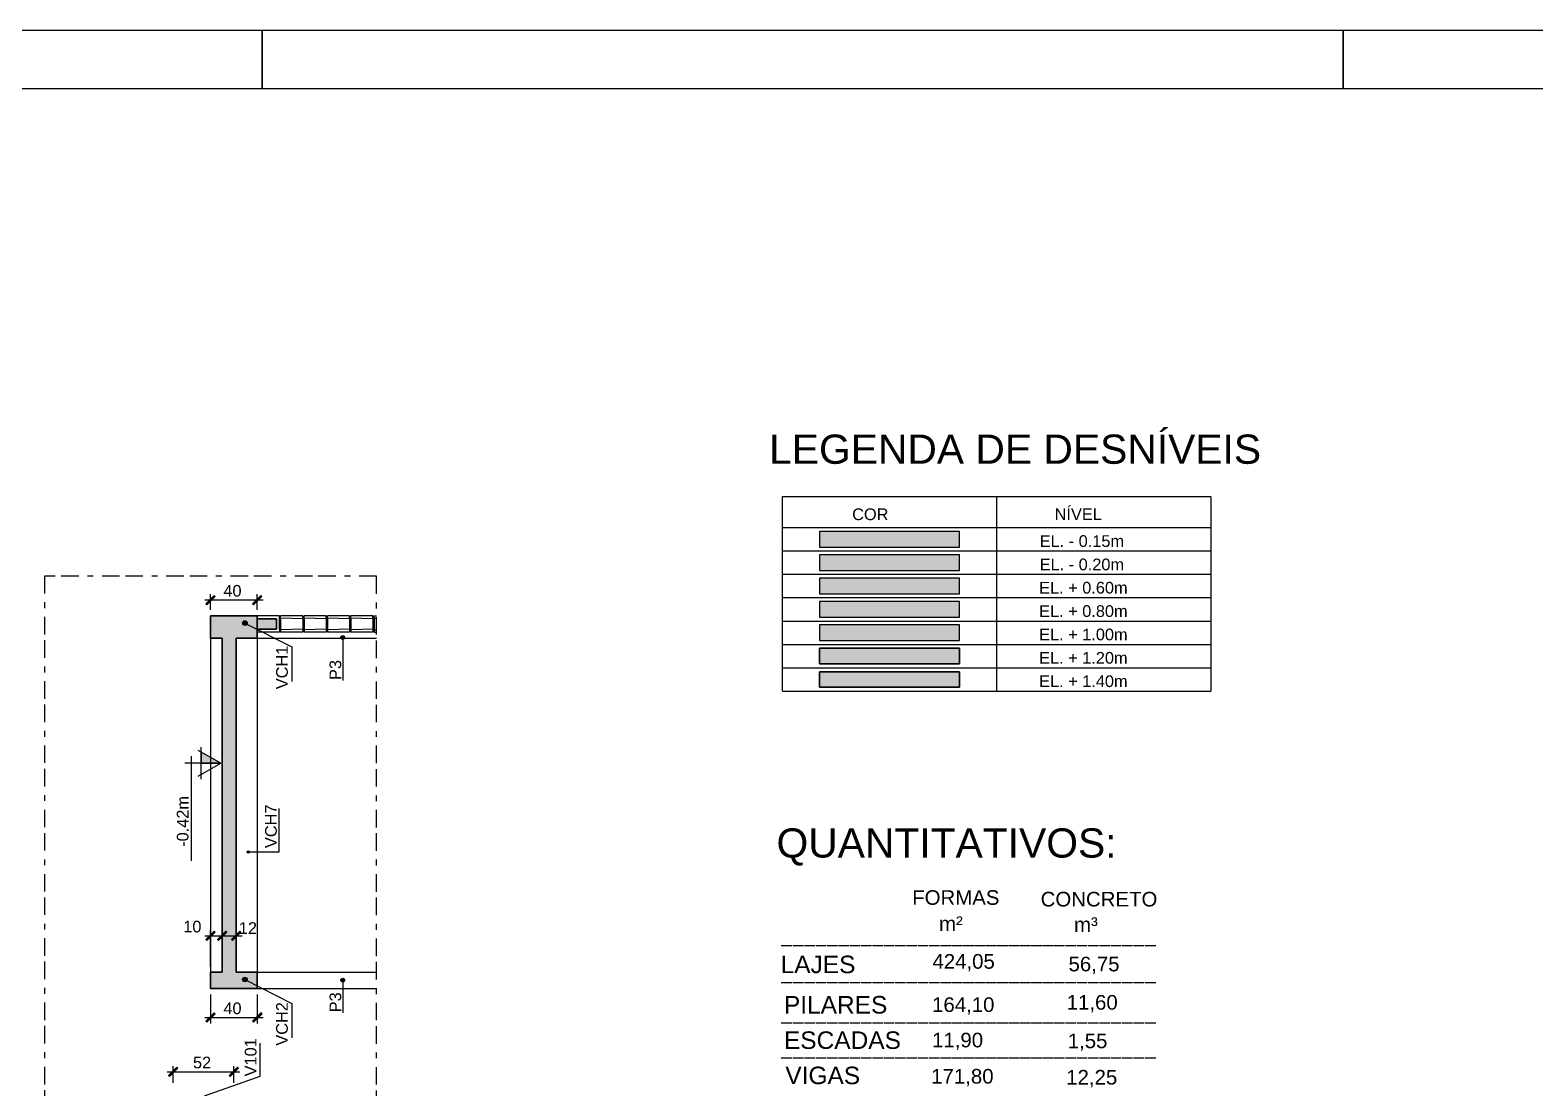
# Model space of a CAD drawing. Extents: x 0 to 119, y 0 to 84.
# Drawn here: x 59.43 to 85.18, y 66 to 84.1 of the extents above; entities that cross this region are included whole.
import ezdxf

# ---------------------------------------------------------------- set-up
doc = ezdxf.new("R2010")
doc.units = 0
doc.linetypes.add('ESTILO_TQS_0003', pattern=[0.92, 0.3, -0.15, 0.02, -0.15, 0.3])
for name, color, linetype in [('1', 1, 'CONTINUOUS'), ('16', 10, 'CONTINUOUS'), ('18', 131, 'CONTINUOUS'), ('2', 2, 'CONTINUOUS'), ('20', 241, 'CONTINUOUS'), ('4', 4, 'CONTINUOUS'), ('45', 107, 'CONTINUOUS'), ('47', 71, 'CONTINUOUS'), ('5', 5, 'CONTINUOUS'), ('50', 171, 'CONTINUOUS'), ('53', 21, 'CONTINUOUS'), ('7', 7, 'CONTINUOUS'), ('8', 8, 'CONTINUOUS')]:
    doc.layers.add(name, color=color, linetype=linetype)
doc.styles.add('TQS_ARIAL', font='arial.ttf')

msp = doc.modelspace()

# ---------------------------------------------------------------- linework, layer by layer
at = {"layer": '1', "linetype": 'CONTINUOUS'}
for p, q in [((72.302781, 76.12018), (79.636041, 76.12018)), ((72.302781, 72.786868), (72.302781, 76.12018)), ((75.969411, 76.12018), (75.969411, 75.586846)), ((79.636041, 76.12018), (79.636041, 72.786868)), ((72.302781, 75.586862), (79.636041, 75.586862)), ((75.969411, 75.586846), (75.969411, 72.786868)), ((72.302781, 75.186857), (79.636041, 75.186857)), ((75.969411, 75.186857), (75.969411, 75.186857)), ((72.302781, 74.786852), (79.636041, 74.786852)), ((62.513702, 74.1764), (62.513702, 74.444127)), ((63.313702, 74.1764), (63.313702, 74.444127)), ((63.413702, 74.344127), (62.413702, 74.344127)), ((72.302781, 74.386846), (79.636041, 74.386846)), ((63.313702, 74.036223), (63.313702, 73.8365)), ((63.313702, 74.036223), (63.313702, 73.8365)), ((63.313702, 74.036223), (63.313702, 73.8365)), ((63.313702, 74.036223), (63.313702, 73.8365)), ((63.313702, 74.036223), (63.313702, 73.8365)), ((63.313702, 74.036223), (63.313702, 73.8365)), ((63.313702, 74.036223), (63.313702, 73.8365)), ((63.713702, 74.036223), (63.713702, 73.8365)), ((63.713702, 74.036223), (63.713702, 73.8365)), ((63.713702, 74.036223), (63.713702, 73.8365)), ((63.713702, 74.036223), (63.713702, 73.8365)), ((63.713702, 74.036223), (63.713702, 73.8365)), ((63.713702, 74.036223), (63.713702, 73.8365)), ((63.713702, 74.036223), (63.713702, 73.8365)), ((64.093702, 74.0264), (64.093702, 73.8464)), ((64.093702, 74.0264), (64.093702, 73.8464)), ((64.113702, 74.036223), (64.113702, 73.8365)), ((64.113702, 74.036223), (64.113702, 73.8365)), ((64.113702, 74.036223), (64.113702, 73.8365)), ((64.113702, 74.036223), (64.113702, 73.8365)), ((64.113702, 74.036223), (64.113702, 73.8365)), ((64.113702, 74.036223), (64.113702, 73.8365)), ((64.113702, 74.036223), (64.113702, 73.8365)), ((64.493702, 74.0264), (64.493702, 73.8464)), ((64.493702, 74.0264), (64.493702, 73.8464)), ((64.513702, 74.036223), (64.513702, 73.8365)), ((64.513702, 74.036223), (64.513702, 73.8365)), ((64.513702, 74.036223), (64.513702, 73.8365)), ((64.513702, 74.036223), (64.513702, 73.8365)), ((64.513702, 74.036223), (64.513702, 73.8365)), ((64.513702, 74.036223), (64.513702, 73.8365)), ((64.513702, 74.036223), (64.513702, 73.8365)), ((64.893702, 74.0264), (64.893702, 73.8464)), ((64.893702, 74.0264), (64.893702, 73.8464)), ((64.913702, 74.036223), (64.913702, 73.8365)), ((64.913702, 74.036223), (64.913702, 73.8365)), ((64.913702, 74.036223), (64.913702, 73.8365)), ((64.913702, 74.036223), (64.913702, 73.8365)), ((64.913702, 74.036223), (64.913702, 73.8365)), ((64.913702, 74.036223), (64.913702, 73.8365)), ((64.913702, 74.036223), (64.913702, 73.8365)), ((65.293702, 74.0264), (65.293702, 73.8464)), ((65.293702, 74.0264), (65.293702, 73.8464)), ((65.313702, 74.036223), (65.313702, 73.8365)), ((65.313702, 74.036223), (65.313702, 73.8365)), ((65.313702, 74.036223), (65.313702, 73.8365)), ((65.313702, 74.036223), (65.313702, 73.8365)), ((65.313702, 74.036223), (65.313702, 73.8365)), ((65.313702, 74.036223), (65.313702, 73.8365)), ((65.313702, 74.036223), (65.313702, 73.8365)), ((72.302781, 73.986852), (79.636041, 73.986852)), ((62.513702, 73.6964), (62.513702, 67.9764)), ((63.313702, 73.6964), (63.313702, 67.9764)), ((64.780178, 73.6964), (64.780178, 72.968844)), ((72.302781, 73.586857), (79.636041, 73.586857)), ((72.302781, 73.586857), (79.636041, 73.586857)), ((72.302781, 73.186862), (79.636041, 73.186862)), ((72.302781, 72.786868), (79.636041, 72.786868)), ((62.413702, 68.59785), (62.813702, 68.59785)), ((62.513702, 68.0764), (62.513702, 68.69785)), ((62.613702, 68.59785), (63.053702, 68.59785)), ((62.713702, 68.454089), (62.713702, 68.69785)), ((62.713702, 68.554089), (62.713702, 68.69785)), ((62.953702, 68.548346), (62.953702, 68.69785)), ((64.780178, 67.832714), (64.780178, 67.281601)), ((62.513702, 67.5964), (62.513702, 67.099786)), ((63.313702, 67.5964), (63.313702, 67.099786)), ((62.413702, 67.199786), (63.413702, 67.199786)), ((61.773702, 66.271797), (63.013702, 66.271797)), ((61.873702, 66.086398), (61.873702, 66.371797)), ((62.913702, 66.086398), (62.913702, 66.371797))]:
    msp.add_line(p, q, dxfattribs=at)
for points in [[(44.900085, 84.100046), (63.400085, 84.100046), (63.400085, 83.100046), (63.400085, 84.100046), (81.900085, 84.100046), (81.900085, 83.100046), (81.900085, 84.100046), (100.400085, 84.100046), (100.400085, 83.100046), (100.400085, 84.100046), (118.900085, 84.100046), (118.900085, 59.400046), (117.900085, 59.400046), (118.900085, 59.400046), (118.900085, 29.700046)], [(72.936108, 75.253529), (75.336084, 75.253529), (75.336084, 75.520192), (72.936108, 75.520192), (72.936108, 75.253529)], [(72.936108, 74.853524), (75.336084, 74.853524), (75.336084, 75.120187), (72.936108, 75.120187), (72.936108, 74.853524)], [(72.936108, 74.453524), (75.336084, 74.453524), (75.336084, 74.720187), (72.936108, 74.720187), (72.936108, 74.453524)], [(62.575585, 74.423688), (62.432679, 74.280782), (62.450357, 74.263105), (62.593262, 74.40601), (62.575585, 74.423688)], [(63.375585, 74.423688), (63.232679, 74.280782), (63.250357, 74.263105), (63.393262, 74.40601), (63.375585, 74.423688)], [(72.936108, 74.053529), (75.336084, 74.053529), (75.336084, 74.320192), (72.936108, 74.320192), (72.936108, 74.053529)], [(63.101417, 73.952318), (63.904636, 73.54295), (63.904636, 72.951341)], [(63.313702, 74.0264), (63.643702, 74.0264), (63.643702, 73.846434), (63.313697, 73.8464)], [(72.936108, 73.653535), (75.336084, 73.653535), (75.336084, 73.920197), (72.936108, 73.920197), (72.936108, 73.653535)], [(72.936108, 73.25354), (75.336084, 73.25354), (75.336084, 73.520203), (72.936108, 73.520203), (72.936108, 73.25354)], [(72.936108, 72.853545), (75.336084, 72.853545), (75.336084, 73.120208), (72.936108, 73.120208), (72.936108, 72.853545)], [(62.688188, 71.552703), (62.354855, 71.74191), (62.354855, 71.552995), (62.688188, 71.552703)], [(63.167752, 70.036527), (63.69114, 70.036527), (63.69114, 70.777994)], [(62.451819, 68.51829), (62.594724, 68.661195), (62.577047, 68.678873), (62.434141, 68.535967), (62.451819, 68.51829)], [(62.651819, 68.51829), (62.794724, 68.661195), (62.777047, 68.678873), (62.634141, 68.535967), (62.651819, 68.51829)], [(62.651819, 68.51829), (62.794724, 68.661195), (62.777047, 68.678873), (62.634141, 68.535967), (62.651819, 68.51829)], [(62.891819, 68.51829), (63.034724, 68.661195), (63.017047, 68.678873), (62.874141, 68.535967), (62.891819, 68.51829)], [(63.101417, 67.852318), (63.904636, 67.44295), (63.904636, 66.851341)], [(62.451819, 67.120226), (62.594724, 67.263131), (62.577047, 67.280809), (62.434141, 67.137903), (62.451819, 67.120226)], [(63.251819, 67.120226), (63.394724, 67.263131), (63.377047, 67.280809), (63.234141, 67.137903), (63.251819, 67.120226)], [(62.408178, 65.858569), (63.36102, 66.198767), (63.36102, 66.764779)], [(61.811819, 66.192236), (61.954724, 66.335142), (61.937047, 66.35282), (61.794141, 66.209914), (61.811819, 66.192236)], [(62.851819, 66.192236), (62.994724, 66.335142), (62.977047, 66.35282), (62.834141, 66.209914), (62.851819, 66.192236)]]:
    msp.add_lwpolyline(points, dxfattribs=at)
for centre, radius in [((63.101417, 73.952318), 0.04), ((64.776203, 73.704643), 0.031774), ((63.160923, 70.033443), 0.018599), ((63.101417, 67.852318), 0.04), ((64.776203, 67.840957), 0.031774)]:
    msp.add_circle(centre, radius, dxfattribs=at)
for points in [[(62.575585, 74.423688), (62.432679, 74.280782), (62.450357, 74.263105)], [(62.575585, 74.423688), (62.450357, 74.263105), (62.593262, 74.40601)], [(62.575585, 74.423688), (62.593262, 74.40601), (62.575585, 74.423688)], [(63.375585, 74.423688), (63.232679, 74.280782), (63.250357, 74.263105)], [(63.375585, 74.423688), (63.250357, 74.263105), (63.393262, 74.40601)], [(63.375585, 74.423688), (63.393262, 74.40601), (63.375585, 74.423688)], [(63.141417, 73.952318), (63.081417, 73.986959), (63.063829, 73.965999)], [(63.141417, 73.952318), (63.063829, 73.965999), (63.063829, 73.938637)], [(63.141417, 73.952318), (63.063829, 73.938637), (63.081417, 73.917677)], [(63.141417, 73.952318), (63.108363, 73.991711), (63.081417, 73.986959)], [(63.141417, 73.952318), (63.081417, 73.917677), (63.108363, 73.912926)], [(63.141417, 73.952318), (63.132059, 73.97803), (63.108363, 73.991711)], [(63.141417, 73.952318), (63.108363, 73.912926), (63.132059, 73.926607)], [(63.141417, 73.952318), (63.132059, 73.926607), (63.141417, 73.952318)], [(64.807978, 73.704643), (64.760316, 73.73216), (64.746345, 73.71551)], [(64.807978, 73.704643), (64.746345, 73.71551), (64.746345, 73.693775)], [(64.807978, 73.704643), (64.746345, 73.693775), (64.760316, 73.677125)], [(64.807978, 73.704643), (64.781721, 73.735934), (64.760316, 73.73216)], [(64.807978, 73.704643), (64.760316, 73.677125), (64.781721, 73.673351)], [(64.807978, 73.704643), (64.800544, 73.725067), (64.781721, 73.735934)], [(64.807978, 73.704643), (64.781721, 73.673351), (64.800544, 73.684218)], [(64.807978, 73.704643), (64.800544, 73.684218), (64.807978, 73.704643)], [(62.688188, 71.552703), (62.354855, 71.74191), (62.354855, 71.552995)], [(62.688188, 71.552703), (62.354855, 71.552995), (62.688188, 71.552703)], [(63.179522, 70.033443), (63.151624, 70.04955), (63.143446, 70.039804)], [(63.179522, 70.033443), (63.143446, 70.039804), (63.143446, 70.027082)], [(63.179522, 70.033443), (63.143446, 70.027082), (63.151624, 70.017336)], [(63.179522, 70.033443), (63.164153, 70.051759), (63.151624, 70.04955)], [(63.179522, 70.033443), (63.151624, 70.017336), (63.164153, 70.015127)], [(63.179522, 70.033443), (63.17517, 70.045398), (63.164153, 70.051759)], [(63.179522, 70.033443), (63.164153, 70.015127), (63.17517, 70.021488)], [(63.179522, 70.033443), (63.17517, 70.021488), (63.179522, 70.033443)], [(62.451819, 68.51829), (62.577047, 68.678873), (62.434141, 68.535967)], [(62.451819, 68.51829), (62.434141, 68.535967), (62.451819, 68.51829)], [(62.451819, 68.51829), (62.594724, 68.661195), (62.577047, 68.678873)], [(62.651819, 68.51829), (62.777047, 68.678873), (62.634141, 68.535967)], [(62.651819, 68.51829), (62.777047, 68.678873), (62.634141, 68.535967)], [(62.651819, 68.51829), (62.634141, 68.535967), (62.651819, 68.51829)], [(62.651819, 68.51829), (62.634141, 68.535967), (62.651819, 68.51829)], [(62.651819, 68.51829), (62.794724, 68.661195), (62.777047, 68.678873)], [(62.651819, 68.51829), (62.794724, 68.661195), (62.777047, 68.678873)], [(62.891819, 68.51829), (63.017047, 68.678873), (62.874141, 68.535967)], [(62.891819, 68.51829), (62.874141, 68.535967), (62.891819, 68.51829)], [(62.891819, 68.51829), (63.034724, 68.661195), (63.017047, 68.678873)], [(63.141417, 67.852318), (63.081417, 67.886959), (63.063829, 67.865999)], [(63.141417, 67.852318), (63.063829, 67.865999), (63.063829, 67.838637)], [(63.141417, 67.852318), (63.063829, 67.838637), (63.081417, 67.817677)], [(63.141417, 67.852318), (63.108363, 67.891711), (63.081417, 67.886959)], [(63.141417, 67.852318), (63.081417, 67.817677), (63.108363, 67.812926)], [(63.141417, 67.852318), (63.132059, 67.87803), (63.108363, 67.891711)], [(63.141417, 67.852318), (63.108363, 67.812926), (63.132059, 67.826607)], [(63.141417, 67.852318), (63.132059, 67.826607), (63.141417, 67.852318)], [(64.807978, 67.840957), (64.760316, 67.868474), (64.746345, 67.851824)], [(64.807978, 67.840957), (64.746345, 67.851824), (64.746345, 67.830089)], [(64.807978, 67.840957), (64.746345, 67.830089), (64.760316, 67.813439)], [(64.807978, 67.840957), (64.781721, 67.872248), (64.760316, 67.868474)], [(64.807978, 67.840957), (64.760316, 67.813439), (64.781721, 67.809665)], [(64.807978, 67.840957), (64.800544, 67.861381), (64.781721, 67.872248)], [(64.807978, 67.840957), (64.781721, 67.809665), (64.800544, 67.820533)], [(64.807978, 67.840957), (64.800544, 67.820533), (64.807978, 67.840957)], [(62.451819, 67.120226), (62.577047, 67.280809), (62.434141, 67.137903)], [(62.451819, 67.120226), (62.594724, 67.263131), (62.577047, 67.280809)], [(63.251819, 67.120226), (63.377047, 67.280809), (63.234141, 67.137903)], [(63.251819, 67.120226), (63.394724, 67.263131), (63.377047, 67.280809)], [(62.451819, 67.120226), (62.434141, 67.137903), (62.451819, 67.120226)], [(63.251819, 67.120226), (63.234141, 67.137903), (63.251819, 67.120226)], [(61.811819, 66.192236), (61.937047, 66.35282), (61.794141, 66.209914)], [(61.811819, 66.192236), (61.794141, 66.209914), (61.811819, 66.192236)], [(61.811819, 66.192236), (61.954724, 66.335142), (61.937047, 66.35282)], [(62.851819, 66.192236), (62.977047, 66.35282), (62.834141, 66.209914)], [(62.851819, 66.192236), (62.834141, 66.209914), (62.851819, 66.192236)], [(62.851819, 66.192236), (62.994724, 66.335142), (62.977047, 66.35282)]]:
    msp.add_solid(points, dxfattribs=at)
at = {"layer": '16', "linetype": 'CONTINUOUS'}
msp.add_lwpolyline([(72.936108, 73.120208), (75.336084, 73.120208), (75.336084, 72.853545), (72.936108, 72.853545), (72.936108, 73.120208)], dxfattribs=at)
for points in [[(72.936108, 73.120208), (75.336084, 73.120208), (75.336084, 72.853545)], [(72.936108, 73.120208), (75.336084, 72.853545), (72.936108, 72.853545)], [(72.936108, 73.120208), (72.936108, 72.853545), (72.936108, 73.120208)]]:
    msp.add_solid(points, dxfattribs=at)
at = {"layer": '18', "linetype": 'CONTINUOUS'}
msp.add_lwpolyline([(72.936108, 74.320192), (72.936108, 74.053529), (75.336084, 74.053529), (75.336084, 74.320192), (72.936108, 74.320192)], dxfattribs=at)
for points in [[(72.936108, 74.320192), (72.936108, 74.053529), (75.336084, 74.053529)], [(72.936108, 74.320192), (75.336084, 74.053529), (75.336084, 74.320192)], [(72.936108, 74.320192), (75.336084, 74.320192), (72.936108, 74.320192)]]:
    msp.add_solid(points, dxfattribs=at)
at = {"layer": '2', "linetype": 'CONTINUOUS'}
for p, q in [((62.513702, 74.0764), (62.513702, 74.0764)), ((63.313702, 74.0764), (63.313702, 74.0764)), ((63.313702, 74.036223), (63.313702, 74.0764)), ((63.313702, 74.036223), (63.313702, 74.0764)), ((63.313702, 74.036223), (63.313702, 74.0764)), ((63.313702, 74.036223), (63.313702, 74.0764)), ((63.313702, 74.036223), (63.313702, 74.0764)), ((63.313702, 74.036223), (63.313702, 74.0764)), ((63.693702, 74.0764), (63.313702, 74.0764)), ((63.313702, 74.036223), (63.313702, 74.0764)), ((63.693702, 73.846323), (63.693702, 74.0764)), ((63.693702, 74.0264), (63.693702, 74.0764)), ((63.713702, 74.036223), (63.713702, 74.0764)), ((63.713702, 74.036223), (63.713702, 74.0764)), ((63.713702, 74.036223), (63.713702, 74.0764)), ((63.713702, 74.036223), (63.713702, 74.0764)), ((63.713702, 74.036223), (63.713702, 74.0764)), ((63.713702, 74.036223), (63.713702, 74.0764)), ((64.093702, 74.0764), (63.713702, 74.0764)), ((63.713702, 74.036223), (63.713702, 74.0764)), ((64.093702, 74.0264), (63.713702, 74.036223)), ((64.093702, 74.0264), (64.093702, 74.0764)), ((64.093702, 74.0264), (64.093702, 74.0764)), ((64.113702, 74.036223), (64.113702, 74.0764)), ((64.113702, 74.036223), (64.113702, 74.0764)), ((64.113702, 74.036223), (64.113702, 74.0764)), ((64.113702, 74.036223), (64.113702, 74.0764)), ((64.113702, 74.036223), (64.113702, 74.0764)), ((64.113702, 74.036223), (64.113702, 74.0764)), ((64.493702, 74.0764), (64.113702, 74.0764)), ((64.113702, 74.036223), (64.113702, 74.0764)), ((64.493702, 74.0264), (64.113702, 74.036223)), ((64.493702, 74.0264), (64.493702, 74.0764)), ((64.493702, 74.0264), (64.493702, 74.0764)), ((64.513702, 74.036223), (64.513702, 74.0764)), ((64.513702, 74.036223), (64.513702, 74.0764)), ((64.513702, 74.036223), (64.513702, 74.0764)), ((64.513702, 74.036223), (64.513702, 74.0764)), ((64.513702, 74.036223), (64.513702, 74.0764)), ((64.513702, 74.036223), (64.513702, 74.0764)), ((64.893702, 74.0764), (64.513702, 74.0764)), ((64.513702, 74.036223), (64.513702, 74.0764)), ((64.893702, 74.0264), (64.513702, 74.036223)), ((64.893702, 74.0264), (64.893702, 74.0764)), ((64.893702, 74.0264), (64.893702, 74.0764)), ((64.913702, 74.036223), (64.913702, 74.0764)), ((64.913702, 74.036223), (64.913702, 74.0764)), ((64.913702, 74.036223), (64.913702, 74.0764)), ((64.913702, 74.036223), (64.913702, 74.0764)), ((64.913702, 74.036223), (64.913702, 74.0764)), ((64.913702, 74.036223), (64.913702, 74.0764)), ((65.293702, 74.0764), (64.913702, 74.0764)), ((64.913702, 74.036223), (64.913702, 74.0764)), ((65.293702, 74.0264), (64.913702, 74.036223)), ((65.293702, 74.0264), (65.293702, 74.0764)), ((65.293702, 74.0264), (65.293702, 74.0764)), ((65.313702, 74.036223), (65.313702, 74.0764)), ((65.313702, 74.036223), (65.313702, 74.0764)), ((65.313702, 74.036223), (65.313702, 74.0764)), ((65.313702, 74.036223), (65.313702, 74.0764)), ((65.313702, 74.036223), (65.313702, 74.0764)), ((65.313702, 74.036223), (65.313702, 74.0764)), ((65.313702, 74.036223), (65.313702, 74.0764)), ((65.313702, 74.0764), (65.356927, 74.0764)), ((65.313702, 74.036223), (65.356927, 74.035106)), ((63.313702, 73.8365), (63.313702, 73.7964)), ((63.313702, 73.8365), (63.313702, 73.7964)), ((63.313702, 73.8365), (63.313702, 73.7964)), ((63.313702, 73.8365), (63.313702, 73.7964)), ((63.313702, 73.8365), (63.313702, 73.7964)), ((63.313702, 73.8365), (63.313702, 73.7964)), ((63.313702, 73.8365), (63.313702, 73.7964)), ((63.693702, 73.796439), (63.313702, 73.7964)), ((63.693702, 73.846323), (63.693702, 73.796439)), ((63.693702, 73.846323), (63.693702, 73.796439)), ((64.093702, 73.846323), (63.713702, 73.8365)), ((63.713702, 73.8365), (63.713702, 73.7964)), ((63.713702, 73.8365), (63.713702, 73.7964)), ((63.713702, 73.8365), (63.713702, 73.7964)), ((63.713702, 73.8365), (63.713702, 73.7964)), ((63.713702, 73.8365), (63.713702, 73.7964)), ((63.713702, 73.8365), (63.713702, 73.7964)), ((63.713702, 73.8365), (63.713702, 73.7964)), ((64.093702, 73.796439), (63.713702, 73.7964)), ((64.093702, 73.846323), (64.093702, 73.796439)), ((64.093702, 73.846323), (64.093702, 73.796439)), ((64.493702, 73.846323), (64.113702, 73.8365)), ((64.113702, 73.8365), (64.113702, 73.7964)), ((64.113702, 73.8365), (64.113702, 73.7964)), ((64.113702, 73.8365), (64.113702, 73.7964)), ((64.113702, 73.8365), (64.113702, 73.7964)), ((64.113702, 73.8365), (64.113702, 73.7964)), ((64.113702, 73.8365), (64.113702, 73.7964)), ((64.113702, 73.8365), (64.113702, 73.7964)), ((64.493702, 73.796439), (64.113702, 73.7964)), ((64.493702, 73.846323), (64.493702, 73.796439)), ((64.493702, 73.846323), (64.493702, 73.796439)), ((64.893702, 73.846323), (64.513702, 73.8365)), ((64.513702, 73.8365), (64.513702, 73.7964)), ((64.513702, 73.8365), (64.513702, 73.7964)), ((64.513702, 73.8365), (64.513702, 73.7964)), ((64.513702, 73.8365), (64.513702, 73.7964)), ((64.513702, 73.8365), (64.513702, 73.7964)), ((64.513702, 73.8365), (64.513702, 73.7964)), ((64.513702, 73.8365), (64.513702, 73.7964)), ((64.893702, 73.796439), (64.513702, 73.7964)), ((64.893702, 73.846323), (64.893702, 73.796439)), ((64.893702, 73.846323), (64.893702, 73.796439)), ((65.293702, 73.846323), (64.913702, 73.8365)), ((64.913702, 73.8365), (64.913702, 73.7964)), ((64.913702, 73.8365), (64.913702, 73.7964)), ((64.913702, 73.8365), (64.913702, 73.7964)), ((64.913702, 73.8365), (64.913702, 73.7964)), ((64.913702, 73.8365), (64.913702, 73.7964)), ((64.913702, 73.8365), (64.913702, 73.7964)), ((64.913702, 73.8365), (64.913702, 73.7964)), ((65.293702, 73.796439), (64.913702, 73.7964)), ((65.293702, 73.846323), (65.293702, 73.796439)), ((65.293702, 73.846323), (65.293702, 73.796439)), ((65.313702, 73.8365), (65.356927, 73.837617)), ((65.313702, 73.8365), (65.313702, 73.7964)), ((65.313702, 73.8365), (65.313702, 73.7964)), ((65.313702, 73.8365), (65.313702, 73.7964)), ((65.313702, 73.8365), (65.313702, 73.7964)), ((65.313702, 73.8365), (65.313702, 73.7964)), ((65.313702, 73.8365), (65.313702, 73.7964)), ((65.313702, 73.8365), (65.313702, 73.7964)), ((65.313702, 73.7964), (65.356927, 73.796404)), ((62.188188, 69.882894), (62.188188, 71.674258)), ((62.688188, 71.552703), (62.303888, 71.770839)), ((62.354855, 71.278056), (62.354855, 71.827935)), ((62.688188, 71.552703), (62.075013, 71.552703)), ((62.303888, 71.334567), (62.688188, 71.552703)), ((62.713702, 68.454089), (62.713702, 68.454089)), ((62.953702, 68.448346), (62.953702, 68.448346)), ((62.513702, 67.6964), (62.513702, 67.6964)), ((63.313702, 67.6964), (63.313702, 67.6964))]:
    msp.add_line(p, q, dxfattribs=at)
at = {"layer": '2', "linetype": 'ESTILO_TQS_0003'}
msp.add_lwpolyline([(59.67386, 9.953982), (65.356927, 9.953982), (65.356927, 74.757582), (59.67386, 74.757582), (59.67386, 9.953982)], dxfattribs=at)
at = {"layer": '20', "linetype": 'CONTINUOUS'}
msp.add_lwpolyline([(72.936108, 73.520203), (75.336084, 73.520203), (75.336084, 73.25354), (72.936108, 73.25354), (72.936108, 73.520203)], dxfattribs=at)
for points in [[(72.936108, 73.520203), (75.336084, 73.520203), (75.336084, 73.25354)], [(72.936108, 73.520203), (75.336084, 73.25354), (72.936108, 73.25354)], [(72.936108, 73.520203), (72.936108, 73.25354), (72.936108, 73.520203)]]:
    msp.add_solid(points, dxfattribs=at)
at = {"layer": '4', "linetype": 'CONTINUOUS'}
msp.add_lwpolyline([(62.913702, 67.6964), (62.513702, 67.6964), (62.513702, 67.9764), (62.713702, 67.9764), (62.713702, 73.6964), (62.513702, 73.6964), (62.513702, 74.0764), (63.313702, 74.0764), (63.313702, 73.6964), (62.953702, 73.6964), (62.953702, 67.9764), (63.313702, 67.9764), (63.313702, 67.6964), (62.913702, 67.6964)], dxfattribs=at)
at = {"layer": '45', "linetype": 'CONTINUOUS'}
for points in [[(72.936108, 74.453524), (75.336084, 74.453524), (75.336084, 74.720187), (72.936108, 74.720187), (72.936108, 74.453524)], [(75.336084, 74.720187), (72.936108, 74.720187), (72.936108, 74.453524), (75.336084, 74.453524), (75.336084, 74.720187)]]:
    msp.add_lwpolyline(points, dxfattribs=at)
for points in [[(72.936108, 74.453524), (75.336084, 74.453524), (75.336084, 74.720187)], [(72.936108, 74.453524), (75.336084, 74.720187), (72.936108, 74.720187)], [(72.936108, 74.453524), (72.936108, 74.720187), (72.936108, 74.453524)], [(75.336084, 74.720187), (72.936108, 74.720187), (72.936108, 74.453524)], [(75.336084, 74.720187), (72.936108, 74.453524), (75.336084, 74.453524)], [(75.336084, 74.720187), (75.336084, 74.453524), (75.336084, 74.720187)]]:
    msp.add_solid(points, dxfattribs=at)
at = {"layer": '47', "linetype": 'CONTINUOUS'}
for points in [[(72.936108, 75.253529), (75.336084, 75.253529), (75.336084, 75.520192), (72.936108, 75.520192), (72.936108, 75.253529)], [(75.336084, 75.520192), (72.936108, 75.520192), (72.936108, 75.253529), (75.336084, 75.253529), (75.336084, 75.520192)]]:
    msp.add_lwpolyline(points, dxfattribs=at)
for points in [[(72.936108, 75.253529), (75.336084, 75.253529), (75.336084, 75.520192)], [(72.936108, 75.253529), (75.336084, 75.520192), (72.936108, 75.520192)], [(72.936108, 75.253529), (72.936108, 75.520192), (72.936108, 75.253529)], [(75.336084, 75.520192), (72.936108, 75.520192), (72.936108, 75.253529)], [(75.336084, 75.520192), (72.936108, 75.253529), (75.336084, 75.253529)], [(75.336084, 75.520192), (75.336084, 75.253529), (75.336084, 75.520192)]]:
    msp.add_solid(points, dxfattribs=at)
at = {"layer": '50', "linetype": 'CONTINUOUS'}
msp.add_lwpolyline([(72.936108, 73.920197), (72.936108, 73.653535), (75.336084, 73.653535), (75.336084, 73.920197), (72.936108, 73.920197)], dxfattribs=at)
for points in [[(72.936108, 73.920197), (72.936108, 73.653535), (75.336084, 73.653535)], [(72.936108, 73.920197), (75.336084, 73.653535), (75.336084, 73.920197)], [(72.936108, 73.920197), (75.336084, 73.920197), (72.936108, 73.920197)]]:
    msp.add_solid(points, dxfattribs=at)
at = {"layer": '53', "linetype": 'CONTINUOUS'}
for points in [[(72.936108, 74.853524), (75.336084, 74.853524), (75.336084, 75.120187), (72.936108, 75.120187), (72.936108, 74.853524)], [(75.336084, 75.120187), (72.936108, 75.120187), (72.936108, 74.853524), (75.336084, 74.853524), (75.336084, 75.120187)]]:
    msp.add_lwpolyline(points, dxfattribs=at)
for points in [[(72.936108, 74.853524), (75.336084, 74.853524), (75.336084, 75.120187)], [(72.936108, 74.853524), (75.336084, 75.120187), (72.936108, 75.120187)], [(72.936108, 74.853524), (72.936108, 75.120187), (72.936108, 74.853524)], [(75.336084, 75.120187), (72.936108, 75.120187), (72.936108, 74.853524)], [(75.336084, 75.120187), (72.936108, 74.853524), (75.336084, 74.853524)], [(75.336084, 75.120187), (75.336084, 74.853524), (75.336084, 75.120187)]]:
    msp.add_solid(points, dxfattribs=at)
at = {"layer": '7', "linetype": 'CONTINUOUS'}
msp.add_line((2.500085, 83.100046), (117.900085, 83.100046), dxfattribs=at)
at = {"layer": '8', "linetype": 'CONTINUOUS'}
for p, q in [((63.313702, 73.6964), (65.356927, 73.6964)), ((63.313702, 67.9764), (65.356927, 67.9764)), ((63.313702, 67.6964), (65.356927, 67.6964))]:
    msp.add_line(p, q, dxfattribs=at)
for points in [[(62.513702, 74.0764), (62.513702, 73.6964), (62.713702, 73.6964), (62.713702, 67.9764), (62.513702, 67.9764), (62.513702, 67.6964), (63.313702, 67.6964), (63.313702, 67.9764), (62.953702, 67.9764), (62.953702, 73.6964), (63.313702, 73.6964), (63.313702, 74.0764), (62.513702, 74.0764)], [(63.313702, 73.8464), (63.643702, 73.8464), (63.643702, 74.0264), (63.313702, 74.0264), (63.313702, 73.8464)]]:
    msp.add_lwpolyline(points, dxfattribs=at)
for points in [[(62.513702, 73.6964), (62.713702, 73.6964), (62.513702, 74.0764)], [(62.713702, 73.6964), (63.313702, 74.0764), (62.513702, 74.0764)], [(63.313702, 74.0764), (62.713702, 73.6964), (62.953702, 73.6964)], [(63.313702, 73.6964), (63.313702, 74.0764), (62.953702, 73.6964)], [(63.313702, 73.8464), (63.643702, 73.8464), (63.643702, 74.0264)], [(63.313702, 73.8464), (63.643702, 74.0264), (63.313702, 74.0264)], [(63.313702, 73.8464), (63.313702, 74.0264), (63.313702, 73.8464)], [(62.953702, 73.6964), (62.713702, 73.6964), (62.953702, 67.9764)], [(62.713702, 73.6964), (62.713702, 67.9764), (62.953702, 67.9764)], [(62.713702, 67.9764), (62.513702, 67.9764), (63.313702, 67.6964)], [(63.313702, 67.6964), (62.513702, 67.9764), (62.513702, 67.6964)], [(62.953702, 67.9764), (62.713702, 67.9764), (63.313702, 67.6964)], [(63.313702, 67.6964), (63.313702, 67.9764), (62.953702, 67.9764)]]:
    msp.add_solid(points, dxfattribs=at)

# ---------------------------------------------------------------- texts
at = {"layer": '1', "linetype": 'CONTINUOUS', "style": 'TQS_ARIAL'}
msp.add_text('-0.42m', height=0.2, rotation=90, dxfattribs=at).set_placement((62.137092, 70.122417))
for p in [(72.283647, 68.48988), (72.283647, 67.858391), (72.283647, 67.167743), (72.283647, 66.569819)]:
    msp.add_text('_________________________________', height=0.25, dxfattribs=at).set_placement(p)
at = {"layer": '2', "linetype": 'CONTINUOUS', "style": 'TQS_ARIAL'}
for s, height, p in [('EL. - 0.15m', 0.2, (76.706421, 75.255487)), ('EL. - 0.20m', 0.2, (76.706421, 74.855482)), ('40', 0.2, (62.733702, 74.404127)), ('EL. + 0.60m', 0.2, (76.697262, 74.457142)), ('EL. + 0.80m', 0.2, (76.697262, 74.057148)), ('EL. + 1.00m', 0.2, (76.697262, 73.657153)), ('EL. + 1.20m', 0.2, (76.697262, 73.257158)), ('EL. + 1.40m', 0.2, (76.697262, 72.857164)), ('FORMAS', 0.25, (74.524248, 69.130153)), ('CONCRETO', 0.25, (76.722923, 69.102255)), ('10', 0.2, (62.047035, 68.65785)), ('12', 0.2, (62.997983, 68.63285)), ('m²', 0.25, (74.983837, 68.682785)), ('m³', 0.25, (77.294218, 68.66738)), ('LAJES', 0.3, (72.272407, 67.960702)), ('424,05', 0.25, (74.870798, 68.036941)), ('56,75', 0.25, (77.199973, 67.991902)), ('PILARES', 0.3, (72.3287, 67.269616)), ('164,10', 0.25, (74.864363, 67.296756)), ('11,60', 0.25, (77.168517, 67.336076)), ('40', 0.2, (62.733702, 67.259786)), ('ESCADAS', 0.3, (72.3287, 66.664087)), ('11,90', 0.25, (74.864363, 66.691227)), ('1,55', 0.25, (77.186505, 66.676582)), ('52', 0.2, (62.213702, 66.331797)), ('VIGAS', 0.3, (72.352826, 66.060941)), ('171,80', 0.25, (74.84935, 66.071401)), ('12,25', 0.25, (77.160653, 66.054243))]:
    msp.add_text(s, height=height, dxfattribs=at).set_placement(p)
for s, p in [('VCH1', (63.836643, 72.819842)), ('P3', (64.750808, 72.97852)), ('VCH7', (63.648032, 70.101366)), ('P3', (64.750808, 67.291277)), ('VCH2', (63.836643, 66.719842)), ('V101', (63.300138, 66.194232))]:
    msp.add_text(s, height=0.2, rotation=90, dxfattribs=at).set_placement(p)
at = {"layer": '4', "linetype": 'CONTINUOUS', "style": 'TQS_ARIAL'}
for s, p in [('COR', (73.496719, 75.713955)), ('NÍVEL', (76.96282, 75.715189))]:
    msp.add_text(s, height=0.2, dxfattribs=at).set_placement(p)
at = {"layer": '5', "linetype": 'CONTINUOUS', "style": 'TQS_ARIAL'}
for s, p in [('LEGENDA DE DESNÍVEIS', (72.074327, 76.678086)), ('QUANTITATIVOS:', (72.201751, 69.938496))]:
    msp.add_text(s, height=0.5, dxfattribs=at).set_placement(p)

doc.saveas('drawing.dxf')
